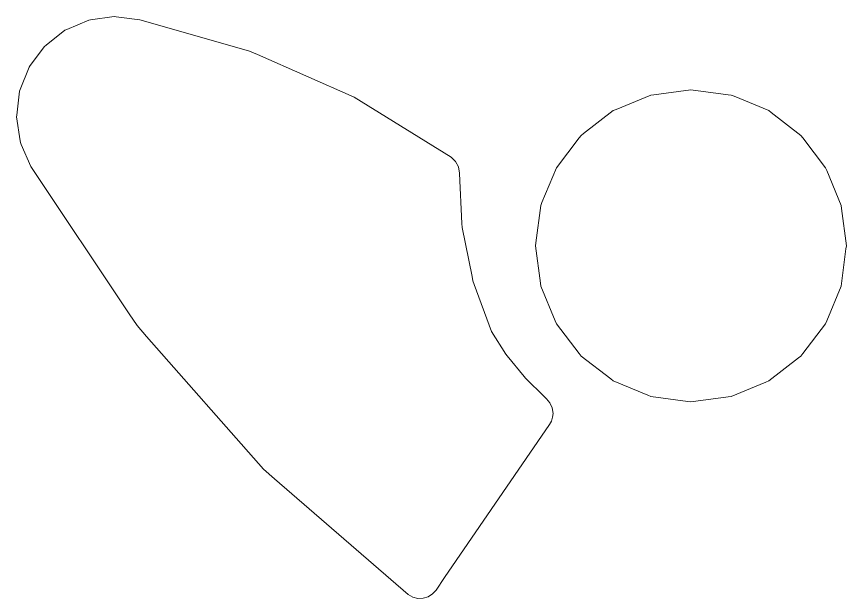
# Model space of a CAD drawing. Header units: centimetres. Extents: x -14.3 to 13.3, y -18.7 to 19.8.
# Drawn here: x -7.015 to -5.824, y -12.257 to -11.422 of the extents above; entities that cross this region are included whole.
import ezdxf

# ---------------------------------------------------------------- set-up
doc = ezdxf.new("R2010")
doc.units = ezdxf.units.CM
doc.header["$MEASUREMENT"] = 0
doc.layers.add('layer 1', color=7, linetype='Continuous')

msp = doc.modelspace()

# ---------------------------------------------------------------- linework, layer by layer
at = {"layer": 'layer 1', "lineweight": 9}
for points, knots in [([(-6.2459, -11.99681), (-6.2459, -11.99681), (-6.24756, -12.00216), (-6.24756, -12.00216), (-6.24756, -12.00216), (-6.24756, -12.00216), (-6.2503, -12.00714), (-6.2503, -12.00714), (-6.2503, -12.00714), (-6.2503, -12.00714), (-6.40105, -12.22665), (-6.40105, -12.22665), (-6.40105, -12.22665), (-6.40105, -12.22665), (-6.41319, -12.24456), (-6.41319, -12.24456), (-6.41319, -12.24456), (-6.41319, -12.24456), (-6.41827, -12.25007), (-6.41827, -12.25007), (-6.41827, -12.25007), (-6.41827, -12.25007), (-6.42462, -12.25423), (-6.42462, -12.25423), (-6.42462, -12.25423), (-6.42462, -12.25423), (-6.43178, -12.25642), (-6.43178, -12.25642), (-6.43178, -12.25642), (-6.43178, -12.25642), (-6.43935, -12.25655), (-6.43935, -12.25655), (-6.43935, -12.25655), (-6.43935, -12.25655), (-6.44667, -12.25477), (-6.44667, -12.25477), (-6.44667, -12.25477), (-6.44667, -12.25477), (-6.4533, -12.25106), (-6.4533, -12.25106), (-6.4533, -12.25106), (-6.4533, -12.25106), (-6.64509, -12.08487), (-6.64509, -12.08487), (-6.64509, -12.08487), (-6.64509, -12.08487), (-6.66066, -12.07135), (-6.66066, -12.07135), (-6.66066, -12.07135), (-6.66066, -12.07135), (-6.82866, -11.88078), (-6.82866, -11.88078), (-6.82866, -11.88078), (-6.82866, -11.88078), (-6.8423, -11.86533), (-6.8423, -11.86533), (-6.8423, -11.86533), (-6.8423, -11.86533), (-6.85373, -11.84824), (-6.85373, -11.84824), (-6.85373, -11.84824), (-6.85373, -11.84824), (-6.99485, -11.63686), (-6.99485, -11.63686), (-6.99485, -11.63686), (-6.99485, -11.63686), (-7.00849, -11.60544), (-7.00849, -11.60544), (-7.00849, -11.60544), (-7.00849, -11.60544), (-7.00958, -11.60283), (-7.00958, -11.60283), (-7.00958, -11.60283), (-7.00958, -11.60283), (-7.01001, -11.60008), (-7.01001, -11.60008), (-7.01001, -11.60008), (-7.01001, -11.60008), (-7.01509, -11.56602), (-7.01509, -11.56602), (-7.01509, -11.56602), (-7.01509, -11.56602), (-7.01484, -11.56328), (-7.01484, -11.56328), (-7.01484, -11.56328), (-7.01484, -11.56328), (-7.01083, -11.52909), (-7.01083, -11.52909), (-7.01083, -11.52909), (-7.01083, -11.52909), (-7.00986, -11.52647), (-7.00986, -11.52647), (-7.00986, -11.52647), (-7.00986, -11.52647), (-6.99721, -11.49449), (-6.99721, -11.49449), (-6.99721, -11.49449), (-6.99721, -11.49449), (-6.99556, -11.49229), (-6.99556, -11.49229), (-6.99556, -11.49229), (-6.99556, -11.49229), (-6.97501, -11.46475), (-6.97501, -11.46475), (-6.97501, -11.46475), (-6.97501, -11.46475), (-6.9728, -11.46295), (-6.9728, -11.46295), (-6.9728, -11.46295), (-6.9728, -11.46295), (-6.94578, -11.44171), (-6.94578, -11.44171), (-6.94578, -11.44171), (-6.94578, -11.44171), (-6.94316, -11.44062), (-6.94316, -11.44062), (-6.94316, -11.44062), (-6.94316, -11.44062), (-6.91161, -11.42724), (-6.91161, -11.42724), (-6.91161, -11.42724), (-6.91161, -11.42724), (-6.90887, -11.42683), (-6.90887, -11.42683), (-6.90887, -11.42683), (-6.90887, -11.42683), (-6.87496, -11.42203), (-6.87496, -11.42203), (-6.87496, -11.42203), (-6.87496, -11.42203), (-6.87222, -11.42241), (-6.87222, -11.42241), (-6.87222, -11.42241), (-6.87222, -11.42241), (-6.83818, -11.42673), (-6.83818, -11.42673), (-6.83818, -11.42673), (-6.83818, -11.42673), (-6.69251, -11.46816), (-6.69251, -11.46816), (-6.69251, -11.46816), (-6.69251, -11.46816), (-6.68065, -11.47148), (-6.68065, -11.47148), (-6.68065, -11.47148), (-6.68065, -11.47148), (-6.66947, -11.47646), (-6.66947, -11.47646), (-6.66947, -11.47646), (-6.66947, -11.47646), (-6.53087, -11.5375), (-6.53087, -11.5375), (-6.53087, -11.5375), (-6.53087, -11.5375), (-6.5204, -11.54397), (-6.5204, -11.54397), (-6.5204, -11.54397), (-6.5204, -11.54397), (-6.39142, -11.6235), (-6.39142, -11.6235), (-6.39142, -11.6235), (-6.39142, -11.6235), (-6.38507, -11.62967), (-6.38507, -11.62967), (-6.38507, -11.62967), (-6.38507, -11.62967), (-6.38108, -11.63767), (-6.38108, -11.63767), (-6.38108, -11.63767), (-6.38108, -11.63767), (-6.37956, -11.64649), (-6.37956, -11.64649), (-6.37956, -11.64649), (-6.37956, -11.64649), (-6.37956, -11.6472), (-6.37956, -11.6472), (-6.37956, -11.6472), (-6.37956, -11.6472), (-6.3761, -11.71898), (-6.3761, -11.71898), (-6.3761, -11.71898), (-6.3761, -11.71898), (-6.37583, -11.72477), (-6.37583, -11.72477), (-6.37583, -11.72477), (-6.37583, -11.72477), (-6.3615, -11.79505), (-6.3615, -11.79505), (-6.3615, -11.79505), (-6.3615, -11.79505), (-6.36041, -11.80084), (-6.36041, -11.80084), (-6.36041, -11.80084), (-6.36041, -11.80084), (-6.35832, -11.8062), (-6.35832, -11.8062), (-6.35832, -11.8062), (-6.35832, -11.8062), (-6.33366, -11.87362), (-6.33366, -11.87362), (-6.33366, -11.87362), (-6.33366, -11.87362), (-6.31299, -11.906), (-6.31299, -11.906), (-6.31299, -11.906), (-6.31299, -11.906), (-6.31133, -11.90862), (-6.31133, -11.90862), (-6.31133, -11.90862), (-6.31133, -11.90862), (-6.28695, -11.93836), (-6.28695, -11.93836), (-6.28695, -11.93836), (-6.28695, -11.93836), (-6.28502, -11.94085), (-6.28502, -11.94085), (-6.28502, -11.94085), (-6.28502, -11.94085), (-6.25733, -11.9676), (-6.25733, -11.9676), (-6.25733, -11.9676), (-6.25733, -11.9676), (-6.25472, -11.97021), (-6.25472, -11.97021), (-6.25472, -11.97021), (-6.25472, -11.97021), (-6.24989, -11.97585), (-6.24989, -11.97585), (-6.24989, -11.97585), (-6.24989, -11.97585), (-6.24644, -11.98314), (-6.24644, -11.98314), (-6.24644, -11.98314), (-6.24644, -11.98314), (-6.24532, -11.99117), (-6.24532, -11.99117), (-6.24532, -11.99117), (-6.24532, -11.99117), (-6.2459, -11.99681), (-6.2459, -11.99681)], [0, 0, 0, 0, 0.0163934, 0.0163934, 0.0163934, 0.0163934, 0.0327869, 0.0327869, 0.0327869, 0.0327869, 0.0491803, 0.0491803, 0.0491803, 0.0491803, 0.0655738, 0.0655738, 0.0655738, 0.0655738, 0.0819672, 0.0819672, 0.0819672, 0.0819672, 0.0983607, 0.0983607, 0.0983607, 0.0983607, 0.1147541, 0.1147541, 0.1147541, 0.1147541, 0.1311475, 0.1311475, 0.1311475, 0.1311475, 0.147541, 0.147541, 0.147541, 0.147541, 0.1639344, 0.1639344, 0.1639344, 0.1639344, 0.1803279, 0.1803279, 0.1803279, 0.1803279, 0.1967213, 0.1967213, 0.1967213, 0.1967213, 0.2131148, 0.2131148, 0.2131148, 0.2131148, 0.2295082, 0.2295082, 0.2295082, 0.2295082, 0.2459016, 0.2459016, 0.2459016, 0.2459016, 0.2622951, 0.2622951, 0.2622951, 0.2622951, 0.2786885, 0.2786885, 0.2786885, 0.2786885, 0.295082, 0.295082, 0.295082, 0.295082, 0.3114754, 0.3114754, 0.3114754, 0.3114754, 0.3278689, 0.3278689, 0.3278689, 0.3278689, 0.3442623, 0.3442623, 0.3442623, 0.3442623, 0.3606557, 0.3606557, 0.3606557, 0.3606557, 0.3770492, 0.3770492, 0.3770492, 0.3770492, 0.3934426, 0.3934426, 0.3934426, 0.3934426, 0.4098361, 0.4098361, 0.4098361, 0.4098361, 0.4262295, 0.4262295, 0.4262295, 0.4262295, 0.442623, 0.442623, 0.442623, 0.442623, 0.4590164, 0.4590164, 0.4590164, 0.4590164, 0.4754098, 0.4754098, 0.4754098, 0.4754098, 0.4918033, 0.4918033, 0.4918033, 0.4918033, 0.5081967, 0.5081967, 0.5081967, 0.5081967, 0.5245902, 0.5245902, 0.5245902, 0.5245902, 0.5409836, 0.5409836, 0.5409836, 0.5409836, 0.557377, 0.557377, 0.557377, 0.557377, 0.5737705, 0.5737705, 0.5737705, 0.5737705, 0.5901639, 0.5901639, 0.5901639, 0.5901639, 0.6065574, 0.6065574, 0.6065574, 0.6065574, 0.6229508, 0.6229508, 0.6229508, 0.6229508, 0.6393443, 0.6393443, 0.6393443, 0.6393443, 0.6557377, 0.6557377, 0.6557377, 0.6557377, 0.6721311, 0.6721311, 0.6721311, 0.6721311, 0.6885246, 0.6885246, 0.6885246, 0.6885246, 0.704918, 0.704918, 0.704918, 0.704918, 0.7213115, 0.7213115, 0.7213115, 0.7213115, 0.7377049, 0.7377049, 0.7377049, 0.7377049, 0.7540984, 0.7540984, 0.7540984, 0.7540984, 0.7704918, 0.7704918, 0.7704918, 0.7704918, 0.7868852, 0.7868852, 0.7868852, 0.7868852, 0.8032787, 0.8032787, 0.8032787, 0.8032787, 0.8196721, 0.8196721, 0.8196721, 0.8196721, 0.8360656, 0.8360656, 0.8360656, 0.8360656, 0.852459, 0.852459, 0.852459, 0.852459, 0.8688525, 0.8688525, 0.8688525, 0.8688525, 0.8852459, 0.8852459, 0.8852459, 0.8852459, 0.9016393, 0.9016393, 0.9016393, 0.9016393, 0.9180328, 0.9180328, 0.9180328, 0.9180328, 0.9344262, 0.9344262, 0.9344262, 0.9344262, 0.9508197, 0.9508197, 0.9508197, 0.9508197, 0.9672131, 0.9672131, 0.9672131, 0.9672131, 1, 1, 1, 1]), ([(-6.16236, -11.94181), (-6.16236, -11.94181), (-6.20509, -11.9089), (-6.20509, -11.9089), (-6.20509, -11.9089), (-6.20509, -11.9089), (-6.20773, -11.90544), (-6.20773, -11.90544), (-6.20773, -11.90544), (-6.20773, -11.90544), (-6.24049, -11.86257), (-6.24049, -11.86257), (-6.24049, -11.86257), (-6.24049, -11.86257), (-6.24217, -11.85858), (-6.24217, -11.85858), (-6.24217, -11.85858), (-6.24217, -11.85858), (-6.26282, -11.80869), (-6.26282, -11.80869), (-6.26282, -11.80869), (-6.26282, -11.80869), (-6.2634, -11.8043), (-6.2634, -11.8043), (-6.2634, -11.8043), (-6.2634, -11.8043), (-6.27042, -11.75068), (-6.27042, -11.75068), (-6.27042, -11.75068), (-6.27042, -11.75068), (-6.26986, -11.74641), (-6.26986, -11.74641), (-6.26986, -11.74641), (-6.26986, -11.74641), (-6.26282, -11.69282), (-6.26282, -11.69282), (-6.26282, -11.69282), (-6.26282, -11.69282), (-6.26117, -11.6888), (-6.26117, -11.6888), (-6.26117, -11.6888), (-6.26117, -11.6888), (-6.24049, -11.63892), (-6.24049, -11.63892), (-6.24049, -11.63892), (-6.24049, -11.63892), (-6.20773, -11.59604), (-6.20773, -11.59604), (-6.20773, -11.59604), (-6.20773, -11.59604), (-6.20509, -11.59249), (-6.20509, -11.59249), (-6.20509, -11.59249), (-6.20509, -11.59249), (-6.20166, -11.58987), (-6.20166, -11.58987), (-6.20166, -11.58987), (-6.20166, -11.58987), (-6.15893, -11.55693), (-6.15893, -11.55693), (-6.15893, -11.55693), (-6.15893, -11.55693), (-6.15482, -11.55528), (-6.15482, -11.55528), (-6.15482, -11.55528), (-6.15482, -11.55528), (-6.10504, -11.5346), (-6.10504, -11.5346), (-6.10504, -11.5346), (-6.10504, -11.5346), (-6.10077, -11.53407), (-6.10077, -11.53407), (-6.10077, -11.53407), (-6.10077, -11.53407), (-6.04733, -11.52701), (-6.04733, -11.52701), (-6.04733, -11.52701), (-6.04733, -11.52701), (-5.99399, -11.53407), (-5.99399, -11.53407), (-5.99399, -11.53407), (-5.99399, -11.53407), (-5.98957, -11.5346), (-5.98957, -11.5346), (-5.98957, -11.5346), (-5.98957, -11.5346), (-5.98558, -11.53625), (-5.98558, -11.53625), (-5.98558, -11.53625), (-5.98558, -11.53625), (-5.93585, -11.55693), (-5.93585, -11.55693), (-5.93585, -11.55693), (-5.93585, -11.55693), (-5.93239, -11.55967), (-5.93239, -11.55967), (-5.93239, -11.55967), (-5.93239, -11.55967), (-5.88967, -11.59249), (-5.88967, -11.59249), (-5.88967, -11.59249), (-5.88967, -11.59249), (-5.88705, -11.59604), (-5.88705, -11.59604), (-5.88705, -11.59604), (-5.88705, -11.59604), (-5.85424, -11.63892), (-5.85424, -11.63892), (-5.85424, -11.63892), (-5.85424, -11.63892), (-5.85259, -11.64291), (-5.85259, -11.64291), (-5.85259, -11.64291), (-5.85259, -11.64291), (-5.83191, -11.69282), (-5.83191, -11.69282), (-5.83191, -11.69282), (-5.83191, -11.69282), (-5.83138, -11.69724), (-5.83138, -11.69724), (-5.83138, -11.69724), (-5.83138, -11.69724), (-5.82431, -11.75068), (-5.82431, -11.75068), (-5.82431, -11.75068), (-5.82431, -11.75068), (-5.8249, -11.75507), (-5.8249, -11.75507), (-5.8249, -11.75507), (-5.8249, -11.75507), (-5.83191, -11.80869), (-5.83191, -11.80869), (-5.83191, -11.80869), (-5.83191, -11.80869), (-5.85259, -11.85858), (-5.85259, -11.85858), (-5.85259, -11.85858), (-5.85259, -11.85858), (-5.85424, -11.86257), (-5.85424, -11.86257), (-5.85424, -11.86257), (-5.85424, -11.86257), (-5.88705, -11.90544), (-5.88705, -11.90544), (-5.88705, -11.90544), (-5.88705, -11.90544), (-5.88967, -11.9089), (-5.88967, -11.9089), (-5.88967, -11.9089), (-5.88967, -11.9089), (-5.89312, -11.91164), (-5.89312, -11.91164), (-5.89312, -11.91164), (-5.89312, -11.91164), (-5.93585, -11.94441), (-5.93585, -11.94441), (-5.93585, -11.94441), (-5.93585, -11.94441), (-5.93983, -11.94621), (-5.93983, -11.94621), (-5.93983, -11.94621), (-5.93983, -11.94621), (-5.98957, -11.96688), (-5.98957, -11.96688), (-5.98957, -11.96688), (-5.98957, -11.96688), (-5.99399, -11.96744), (-5.99399, -11.96744), (-5.99399, -11.96744), (-5.99399, -11.96744), (-6.04733, -11.97448), (-6.04733, -11.97448), (-6.04733, -11.97448), (-6.04733, -11.97448), (-6.05172, -11.97392), (-6.05172, -11.97392), (-6.05172, -11.97392), (-6.05172, -11.97392), (-6.10504, -11.96688), (-6.10504, -11.96688), (-6.10504, -11.96688), (-6.10504, -11.96688), (-6.10905, -11.96523), (-6.10905, -11.96523), (-6.10905, -11.96523), (-6.10905, -11.96523), (-6.15893, -11.94441), (-6.15893, -11.94441), (-6.15893, -11.94441), (-6.15893, -11.94441), (-6.16236, -11.94181), (-6.16236, -11.94181)], [0, 0, 0, 0, 0.0204082, 0.0204082, 0.0204082, 0.0204082, 0.0408163, 0.0408163, 0.0408163, 0.0408163, 0.0612245, 0.0612245, 0.0612245, 0.0612245, 0.0816327, 0.0816327, 0.0816327, 0.0816327, 0.1020408, 0.1020408, 0.1020408, 0.1020408, 0.122449, 0.122449, 0.122449, 0.122449, 0.1428571, 0.1428571, 0.1428571, 0.1428571, 0.1632653, 0.1632653, 0.1632653, 0.1632653, 0.1836735, 0.1836735, 0.1836735, 0.1836735, 0.2040816, 0.2040816, 0.2040816, 0.2040816, 0.2244898, 0.2244898, 0.2244898, 0.2244898, 0.244898, 0.244898, 0.244898, 0.244898, 0.2653061, 0.2653061, 0.2653061, 0.2653061, 0.2857143, 0.2857143, 0.2857143, 0.2857143, 0.3061224, 0.3061224, 0.3061224, 0.3061224, 0.3265306, 0.3265306, 0.3265306, 0.3265306, 0.3469388, 0.3469388, 0.3469388, 0.3469388, 0.3673469, 0.3673469, 0.3673469, 0.3673469, 0.3877551, 0.3877551, 0.3877551, 0.3877551, 0.4081633, 0.4081633, 0.4081633, 0.4081633, 0.4285714, 0.4285714, 0.4285714, 0.4285714, 0.4489796, 0.4489796, 0.4489796, 0.4489796, 0.4693878, 0.4693878, 0.4693878, 0.4693878, 0.4897959, 0.4897959, 0.4897959, 0.4897959, 0.5102041, 0.5102041, 0.5102041, 0.5102041, 0.5306122, 0.5306122, 0.5306122, 0.5306122, 0.5510204, 0.5510204, 0.5510204, 0.5510204, 0.5714286, 0.5714286, 0.5714286, 0.5714286, 0.5918367, 0.5918367, 0.5918367, 0.5918367, 0.6122449, 0.6122449, 0.6122449, 0.6122449, 0.6326531, 0.6326531, 0.6326531, 0.6326531, 0.6530612, 0.6530612, 0.6530612, 0.6530612, 0.6734694, 0.6734694, 0.6734694, 0.6734694, 0.6938776, 0.6938776, 0.6938776, 0.6938776, 0.7142857, 0.7142857, 0.7142857, 0.7142857, 0.7346939, 0.7346939, 0.7346939, 0.7346939, 0.755102, 0.755102, 0.755102, 0.755102, 0.7755102, 0.7755102, 0.7755102, 0.7755102, 0.7959184, 0.7959184, 0.7959184, 0.7959184, 0.8163265, 0.8163265, 0.8163265, 0.8163265, 0.8367347, 0.8367347, 0.8367347, 0.8367347, 0.8571429, 0.8571429, 0.8571429, 0.8571429, 0.877551, 0.877551, 0.877551, 0.877551, 0.8979592, 0.8979592, 0.8979592, 0.8979592, 0.9183673, 0.9183673, 0.9183673, 0.9183673, 0.9387755, 0.9387755, 0.9387755, 0.9387755, 0.9591837, 0.9591837, 0.9591837, 0.9591837, 1, 1, 1, 1])]:
    msp.add_open_spline(points, degree=3, knots=knots, dxfattribs=at)

doc.saveas('drawing.dxf')
